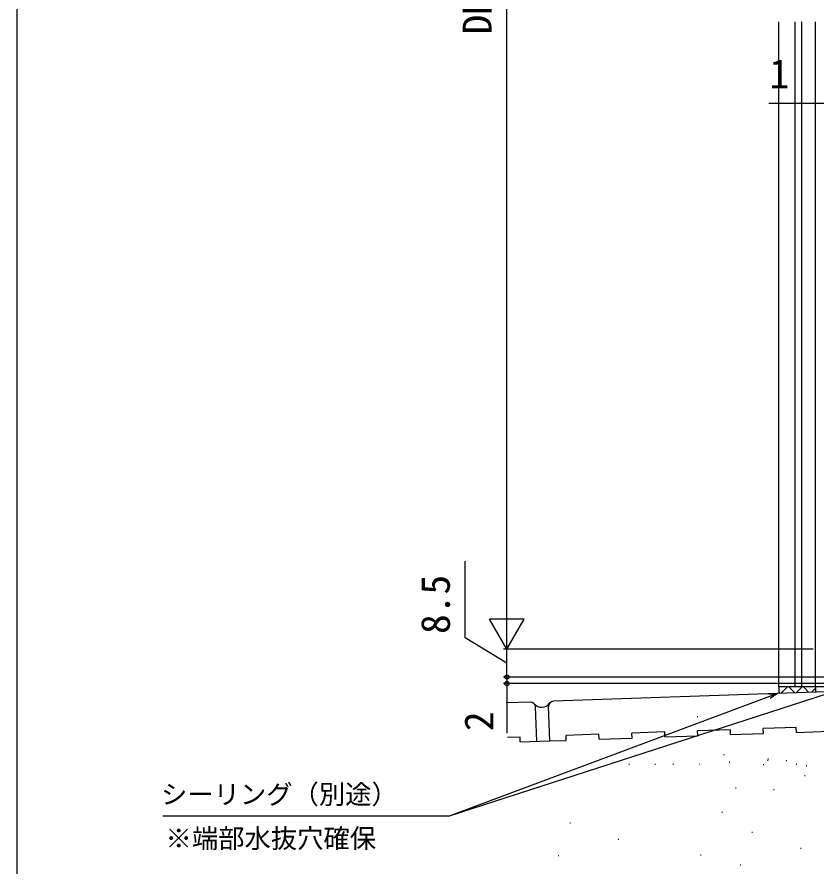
# Model space of a CAD drawing. Units: millimetres, scale not verified. Extents: x -525 to 525, y -783 to 779.
# Drawn here: x -525 to -282, y -222.5 to 35.6 of the extents above; entities that cross this region are included whole.
import ezdxf
from ezdxf.enums import TextEntityAlignment as Align

# ---------------------------------------------------------------- set-up
doc = ezdxf.new("R2010")
doc.units = ezdxf.units.MM
doc.header["$LTSCALE"] = 4
for name, color, linetype in [('0-4_YKK_12', 2, 'Continuous'), ('0-7_YKK_D', 6, 'Continuous'), ('0-8_YKK_ZWAK', 7, 'Continuous'), ('0-9_YSS_K', 3, 'Continuous')]:
    doc.layers.add(name, color=color, linetype=linetype)
doc.styles.add('ＭＳ ゴシック', font='')
doc.styles.get('ＭＳ ゴシック').set_extended_font_data('MS Gothic')

msp = doc.modelspace()

# ---------------------------------------------------------------- linework, layer by layer
at = {"layer": '0-4_YKK_12'}
for p, q in [((-293.396, -168.033), (-293.396, 34.06)), ((-288.409, -168.066), (-288.409, 34.06)), ((-286.498, 34.06), (-286.498, -168.033)), ((-282.197, -168.033), (-282.197, 34.06)), ((-273.898, -168.033), (-293.396, -168.033))]:
    msp.add_line(p, q, dxfattribs=at)
at = {"layer": '0-7_YKK_D'}
for p, q in [((-376.043, -146.033), (-376.043, 228.966)), ((-273.898, 9.258), (-296.382, 9.258)), ((-376.043, -156.533), (-376.043, -138.347)), ((-376.043, -156.533), (-381.293, -147.44)), ((-370.793, -147.44), (-381.293, -147.44)), ((-376.043, -156.533), (-370.793, -147.44)), ((-282.897, -156.533), (-377.043, -156.533)), ((-282.897, -156.533), (-377.043, -156.533)), ((-376.043, -165.033), (-376.043, -156.533)), ((-376.043, -165.033), (-376.043, -162.483)), ((-274.898, -165.033), (-377.043, -165.033)), ((-274.895, -165.033), (-377.043, -165.033)), ((-376.043, -165.033), (-376.043, -167.033)), ((-271.195, -167.033), (-377.043, -167.033)), ((-376.043, -167.033), (-376.043, -182.088))]:
    msp.add_line(p, q, dxfattribs=at)
for points in [[(-376.043, -160.783), (-388.748, -153.128), (-388.748, -129.832)], [(-293.795, -170.04), (-296.184, -170.933), (-393.562, -207.326), (-480.658, -207.326)], [(-273.123, -168.334), (-275.549, -169.119), (-393.562, -207.326)], [(-296.423, -170.293), (-293.795, -170.04), (-295.944, -171.573)]]:
    msp.add_lwpolyline(points, dxfattribs=at)
for centre in [(-376.043, -165.033), (-376.043, -165.033), (-376.043, -167.033)]:
    msp.add_circle(centre, 0.637, dxfattribs=at)
at = {"layer": '0-8_YKK_ZWAK'}
msp.add_line((-525, 747.3), (-525, -782.7), dxfattribs=at)
at = {"layer": '0-9_YSS_K'}
for p, q in [((-264.965, -169.033), (-361.904, -172.419)), ((-293.396, -168.033), (-293.396, -169.611)), ((-274.088, -168.033), (-293.396, -168.033)), ((-292.862, -170.008), (-293.396, -169.473)), ((-292.725, -170.003), (-290.755, -168.033)), ((-288.523, -169.856), (-290.346, -168.033)), ((-288.072, -169.84), (-286.265, -168.033)), ((-284.185, -169.705), (-285.856, -168.033)), ((-283.419, -169.678), (-282.197, -168.455)), ((-282.197, -168.033), (-282.197, -169.635)), ((-368.899, -172.663), (-376.269, -172.92)), ((-366.981, -184.603), (-367.348, -174.11)), ((-362.984, -184.464), (-363.35, -173.97)), ((-318.164, -176.999), (-317.964, -176.999)), ((-288.082, -180.347), (-298.076, -180.696)), ((-288.03, -181.846), (-288.082, -180.347)), ((-357.987, -184.289), (-358.039, -182.79)), ((-337.999, -183.591), (-338.052, -182.092)), ((-328.005, -183.242), (-318.011, -182.893)), ((-308.07, -181.045), (-318.064, -181.394)), ((-318.011, -182.893), (-318.064, -181.394)), ((-308.017, -182.544), (-308.07, -181.045)), ((-308.017, -182.544), (-298.024, -182.195)), ((-298.024, -182.195), (-298.076, -180.696)), ((-372.031, -183.279), (-375.902, -183.414)), ((-371.978, -184.778), (-372.031, -183.279)), ((-371.978, -184.778), (-362.984, -184.464)), ((-362.984, -184.464), (-357.987, -184.289)), ((-347.993, -183.94), (-337.999, -183.591)), ((-310.202, -188.562), (-310.002, -188.562)), ((-296.811, -190.274), (-296.611, -190.274)), ((-296.694, -189.882), (-296.494, -189.882)), ((-291.148, -190.418), (-290.948, -190.418)), ((-339.008, -191.492), (-338.808, -191.492)), ((-331.008, -191.492), (-330.808, -191.492)), ((-325.627, -191.492), (-325.427, -191.492)), ((-317.627, -191.492), (-317.427, -191.492)), ((-308.503, -190.955), (-308.303, -190.955)), ((-298.104, -191.629), (-297.904, -191.629)), ((-288.106, -191.492), (-287.906, -191.492)), ((-285.002, -191.884), (-284.802, -191.884)), ((-285.515, -194.986), (-285.315, -194.986)), ((-306.571, -198.711), (-306.371, -198.711)), ((-295.006, -199.196), (-294.806, -199.196)), ((-310.691, -206.058), (-310.491, -206.058)), ((-356.909, -209.399), (-356.709, -209.399)), ((-301.517, -212.172), (-301.317, -212.172)), ((-342.205, -214.3), (-342.005, -214.3)), ((-360.496, -219.328), (-360.296, -219.328)), ((-317.202, -219.034), (-317.002, -219.034)), ((-286.813, -217.074), (-286.613, -217.074)), ((-305.104, -222.102), (-304.904, -222.102))]:
    msp.add_line(p, q, dxfattribs=at)
for points in [[(-288.03, -181.846), (-278.036, -181.497), (-278.088, -179.998)], [(-347.993, -183.94), (-348.045, -182.441), (-358.039, -182.79)], [(-328.005, -183.242), (-328.058, -181.743), (-338.052, -182.092)]]:
    msp.add_lwpolyline(points, dxfattribs=at)
for centre, radius, start, end in [((-368.847, -174.162), 1.5, 2, 92), ((-361.851, -173.918), 1.5, 92, 182), ((-365.448, -171.213), 3, 220.94235, 323.05765)]:
    msp.add_arc(centre, radius, start, end, dxfattribs=at)

# ---------------------------------------------------------------- texts
at = {"layer": '0-7_YKK_D', "style": 'ＭＳ ゴシック'}
for s, p in [('DH', (-378.043, 30.251)), ('8.5', (-390.748, -151.946)), ('2', (-377.543, -181.474))]:
    msp.add_text(s, height=8.798, rotation=90, dxfattribs=at).set_placement(p, align=Align.BOTTOM_LEFT)
for s, height, p in [('1', 8.798, (-296.223, 11.258)), ('シーリング（別途）', 5.865, (-481.203, -205.371)), ('※端部水抜穴確保', 5.865, (-479.82, -218.766))]:
    msp.add_text(s, height=height, dxfattribs=at).set_placement(p, align=Align.BOTTOM_LEFT)

doc.saveas('drawing.dxf')
